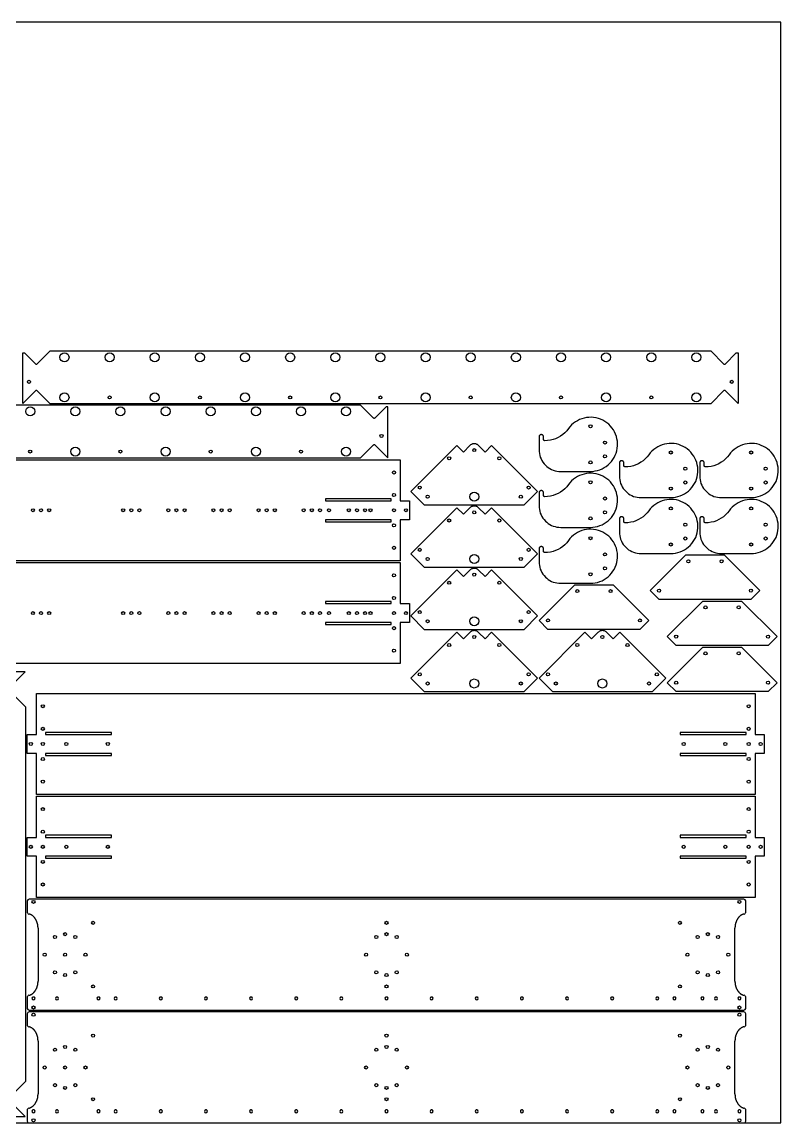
# Model space of a CAD drawing. Header units: metres. Extents: x 0 to 2440, y 0 to 1220.
# Drawn here: x 1599 to 2440, y 0 to 1220 of the extents above; entities that cross this region are included whole.
import ezdxf

# ---------------------------------------------------------------- set-up
doc = ezdxf.new("R2010")
doc.units = ezdxf.units.M
doc.layers.add('INTERIOR_PROFILES', color=7, linetype='Continuous')
doc.layers.add('OUTER_PROFILES', color=7, linetype='Continuous')

msp = doc.modelspace()

# ---------------------------------------------------------------- linework, layer by layer
at = {"layer": 'INTERIOR_PROFILES'}
for points in [[(2008.3, 689.5), (2008.3, 691.8), (1935.3, 691.8), (1935.3, 689.5)], [(1935.3, 666.3), (2008.3, 666.3), (2008.3, 668.5), (1935.3, 668.5)], [(2008.3, 575.5), (2008.3, 577.8), (1935.3, 577.8), (1935.3, 575.5)], [(1935.3, 552.3), (2008.3, 552.3), (2008.3, 554.5), (1935.3, 554.5)], [(1625.3, 432.8), (1625.3, 430.5), (1698.3, 430.5), (1698.3, 432.8)], [(2401.3, 430.5), (2401.3, 432.8), (2328.3, 432.8), (2328.3, 430.5)], [(1698.3, 407.3), (1698.3, 409.5), (1625.3, 409.5), (1625.3, 407.3)], [(2328.3, 407.3), (2401.3, 407.3), (2401.3, 409.5), (2328.3, 409.5)], [(1625.3, 318.8), (1625.3, 316.5), (1698.3, 316.5), (1698.3, 318.8)], [(2401.3, 316.5), (2401.3, 318.8), (2328.3, 318.8), (2328.3, 316.5)], [(1698.3, 293.3), (1698.3, 295.5), (1625.3, 295.5), (1625.3, 293.3)], [(2328.3, 293.3), (2401.3, 293.3), (2401.3, 295.5), (2328.3, 295.5)]]:
    msp.add_lwpolyline(points, close=True, dxfattribs=at)
for points in [[(1613.4, 139), (1613, 139.3), (1612.6, 139.4), (1612.2, 139.5), (1611.7, 139.5), (1611.4, 139.4), (1611.1, 139.3), (1610.8, 139.2), (1610.6, 139)], [(1639.4, 139), (1639, 139.3), (1638.6, 139.4), (1638.2, 139.5), (1637.7, 139.5), (1637.4, 139.4), (1637.1, 139.3), (1636.8, 139.2), (1636.6, 139)], [(1685.4, 139), (1685, 139.3), (1684.6, 139.4), (1684.2, 139.5), (1683.7, 139.5), (1683.4, 139.4), (1683.1, 139.3), (1682.8, 139.2), (1682.6, 139)], [(1704.4, 139), (1704, 139.3), (1703.6, 139.4), (1703.2, 139.5), (1702.7, 139.5), (1702.4, 139.4), (1702.1, 139.3), (1701.8, 139.2), (1701.6, 139)], [(1754.4, 139), (1754, 139.3), (1753.6, 139.4), (1753.2, 139.5), (1752.7, 139.5), (1752.4, 139.4), (1752.1, 139.3), (1751.8, 139.2), (1751.6, 139)], [(1804.4, 139), (1804, 139.3), (1803.6, 139.4), (1803.2, 139.5), (1802.7, 139.5), (1802.4, 139.4), (1802.1, 139.3), (1801.8, 139.2), (1801.6, 139)], [(1854.4, 139), (1854, 139.3), (1853.6, 139.4), (1853.2, 139.5), (1852.7, 139.5), (1852.4, 139.4), (1852.1, 139.3), (1851.8, 139.2), (1851.6, 139)], [(1904.4, 139), (1904, 139.3), (1903.6, 139.4), (1903.2, 139.5), (1902.7, 139.5), (1902.4, 139.4), (1902.1, 139.3), (1901.8, 139.2), (1901.6, 139)], [(1954.4, 139), (1954, 139.3), (1953.6, 139.4), (1953.2, 139.5), (1952.7, 139.5), (1952.4, 139.4), (1952.1, 139.3), (1951.8, 139.2), (1951.6, 139)], [(2004.4, 139), (2004, 139.3), (2003.6, 139.4), (2003.2, 139.5), (2002.7, 139.5), (2002.4, 139.4), (2002.1, 139.3), (2001.8, 139.2), (2001.6, 139)], [(2054.4, 139), (2054, 139.3), (2053.6, 139.4), (2053.2, 139.5), (2052.7, 139.5), (2052.4, 139.4), (2052.1, 139.3), (2051.8, 139.2), (2051.6, 139)], [(2104.4, 139), (2104, 139.3), (2103.6, 139.4), (2103.2, 139.5), (2102.7, 139.5), (2102.4, 139.4), (2102.1, 139.3), (2101.8, 139.2), (2101.6, 139)], [(2154.4, 139), (2154, 139.3), (2153.6, 139.4), (2153.2, 139.5), (2152.7, 139.5), (2152.4, 139.4), (2152.1, 139.3), (2151.8, 139.2), (2151.6, 139)], [(2204.4, 139), (2204, 139.3), (2203.6, 139.4), (2203.2, 139.5), (2202.7, 139.5), (2202.4, 139.4), (2202.1, 139.3), (2201.8, 139.2), (2201.6, 139)], [(2254.4, 139), (2254, 139.3), (2253.6, 139.4), (2253.2, 139.5), (2252.7, 139.5), (2252.4, 139.4), (2252.1, 139.3), (2251.8, 139.2), (2251.6, 139)], [(2304.4, 139), (2304, 139.3), (2303.6, 139.4), (2303.2, 139.5), (2302.7, 139.5), (2302.4, 139.4), (2302.1, 139.3), (2301.8, 139.2), (2301.6, 139)], [(2323.4, 139), (2323, 139.3), (2322.6, 139.4), (2322.2, 139.5), (2321.7, 139.5), (2321.4, 139.4), (2321.1, 139.3), (2320.8, 139.2), (2320.6, 139)], [(2354.4, 139), (2354, 139.3), (2353.6, 139.4), (2353.2, 139.5), (2352.7, 139.5), (2352.4, 139.4), (2352.1, 139.3), (2351.8, 139.2), (2351.6, 139)], [(2369.4, 139), (2369, 139.3), (2368.6, 139.4), (2368.2, 139.5), (2367.7, 139.5), (2367.4, 139.4), (2367.1, 139.3), (2366.8, 139.2), (2366.6, 139)], [(2395.4, 139), (2395, 139.3), (2394.6, 139.4), (2394.2, 139.5), (2393.7, 139.5), (2393.4, 139.4), (2393.1, 139.3), (2392.8, 139.2), (2392.6, 139)], [(1613.4, 14), (1613, 14.3), (1612.6, 14.4), (1612.2, 14.5), (1611.7, 14.5), (1611.4, 14.4), (1611.1, 14.3), (1610.8, 14.2), (1610.6, 14)], [(1639.4, 14), (1639, 14.3), (1638.6, 14.4), (1638.2, 14.5), (1637.7, 14.5), (1637.4, 14.4), (1637.1, 14.3), (1636.8, 14.2), (1636.6, 14)], [(1685.4, 14), (1685, 14.3), (1684.6, 14.4), (1684.2, 14.5), (1683.7, 14.5), (1683.4, 14.4), (1683.1, 14.3), (1682.8, 14.2), (1682.6, 14)], [(1704.4, 14), (1704, 14.3), (1703.6, 14.4), (1703.2, 14.5), (1702.7, 14.5), (1702.4, 14.4), (1702.1, 14.3), (1701.8, 14.2), (1701.6, 14)], [(1754.4, 14), (1754, 14.3), (1753.6, 14.4), (1753.2, 14.5), (1752.7, 14.5), (1752.4, 14.4), (1752.1, 14.3), (1751.8, 14.2), (1751.6, 14)], [(1804.4, 14), (1804, 14.3), (1803.6, 14.4), (1803.2, 14.5), (1802.7, 14.5), (1802.4, 14.4), (1802.1, 14.3), (1801.8, 14.2), (1801.6, 14)], [(1854.4, 14), (1854, 14.3), (1853.6, 14.4), (1853.2, 14.5), (1852.7, 14.5), (1852.4, 14.4), (1852.1, 14.3), (1851.8, 14.2), (1851.6, 14)], [(1904.4, 14), (1904, 14.3), (1903.6, 14.4), (1903.2, 14.5), (1902.7, 14.5), (1902.4, 14.4), (1902.1, 14.3), (1901.8, 14.2), (1901.6, 14)], [(1954.4, 14), (1954, 14.3), (1953.6, 14.4), (1953.2, 14.5), (1952.7, 14.5), (1952.4, 14.4), (1952.1, 14.3), (1951.8, 14.2), (1951.6, 14)], [(2004.4, 14), (2004, 14.3), (2003.6, 14.4), (2003.2, 14.5), (2002.7, 14.5), (2002.4, 14.4), (2002.1, 14.3), (2001.8, 14.2), (2001.6, 14)], [(2054.4, 14), (2054, 14.3), (2053.6, 14.4), (2053.2, 14.5), (2052.7, 14.5), (2052.4, 14.4), (2052.1, 14.3), (2051.8, 14.2), (2051.6, 14)], [(2104.4, 14), (2104, 14.3), (2103.6, 14.4), (2103.2, 14.5), (2102.7, 14.5), (2102.4, 14.4), (2102.1, 14.3), (2101.8, 14.2), (2101.6, 14)], [(2154.4, 14), (2154, 14.3), (2153.6, 14.4), (2153.2, 14.5), (2152.7, 14.5), (2152.4, 14.4), (2152.1, 14.3), (2151.8, 14.2), (2151.6, 14)], [(2204.4, 14), (2204, 14.3), (2203.6, 14.4), (2203.2, 14.5), (2202.7, 14.5), (2202.4, 14.4), (2202.1, 14.3), (2201.8, 14.2), (2201.6, 14)], [(2254.4, 14), (2254, 14.3), (2253.6, 14.4), (2253.2, 14.5), (2252.7, 14.5), (2252.4, 14.4), (2252.1, 14.3), (2251.8, 14.2), (2251.6, 14)], [(2304.4, 14), (2304, 14.3), (2303.6, 14.4), (2303.2, 14.5), (2302.7, 14.5), (2302.4, 14.4), (2302.1, 14.3), (2301.8, 14.2), (2301.6, 14)], [(2323.4, 14), (2323, 14.3), (2322.6, 14.4), (2322.2, 14.5), (2321.7, 14.5), (2321.4, 14.4), (2321.1, 14.3), (2320.8, 14.2), (2320.6, 14)], [(2354.4, 14), (2354, 14.3), (2353.6, 14.4), (2353.2, 14.5), (2352.7, 14.5), (2352.4, 14.4), (2352.1, 14.3), (2351.8, 14.2), (2351.6, 14)], [(2369.4, 14), (2369, 14.3), (2368.6, 14.4), (2368.2, 14.5), (2367.7, 14.5), (2367.4, 14.4), (2367.1, 14.3), (2366.8, 14.2), (2366.6, 14)], [(2395.4, 14), (2395, 14.3), (2394.6, 14.4), (2394.2, 14.5), (2393.7, 14.5), (2393.4, 14.4), (2393.1, 14.3), (2392.8, 14.2), (2392.6, 14)]]:
    msp.add_lwpolyline(points, dxfattribs=at)
for centre, radius in [((1646.3, 848.5), 5), ((1696.3, 848.5), 5), ((1746.3, 848.5), 5), ((1796.3, 848.5), 5), ((1846.3, 848.5), 5), ((1896.3, 848.5), 5), ((1946.3, 848.5), 5), ((1996.3, 848.5), 5), ((2046.3, 848.5), 5), ((2096.3, 848.5), 5), ((2146.3, 848.5), 5), ((2196.3, 848.5), 5), ((2246.3, 848.5), 5), ((2296.3, 848.5), 5), ((2346.3, 848.5), 5), ((1607, 821.3), 1.7), ((2385.5, 821.3), 1.7), ((1646.3, 804), 5), ((1696.3, 804), 1.7), ((1746.3, 804), 5), ((1796.3, 804), 1.7), ((1846.3, 804), 5), ((1896.3, 804), 1.7), ((1946.3, 804), 5), ((1996.3, 804), 1.7), ((2046.3, 804), 5), ((2096.3, 804), 1.7), ((2146.3, 804), 5), ((2196.3, 804), 1.7), ((2246.3, 804), 5), ((2296.3, 804), 1.7), ((2346.3, 804), 5), ((1608.3, 788.5), 5), ((1658.3, 788.5), 5), ((1708.3, 788.5), 5), ((1758.3, 788.5), 5), ((1808.3, 788.5), 5), ((1858.3, 788.5), 5), ((1908.3, 788.5), 5), ((1958.3, 788.5), 5), ((2229, 772), 1.7), ((1997.5, 761.3), 1.7), ((1608.3, 744), 1.7), ((1658.3, 744), 5), ((1708.3, 744), 1.7), ((1758.3, 744), 5), ((1808.3, 744), 1.7), ((1858.3, 744), 5), ((1908.3, 744), 1.7), ((1958.3, 744), 5), ((2100.2, 745.6), 1.7), ((2245, 754), 1.7), ((2318, 743), 1.7), ((2407, 743), 1.7), ((2072.4, 736.6), 1.7), ((2128, 736.6), 1.7), ((2229, 732), 1.7), ((2245, 738.7), 1.7), ((2011.3, 720.8), 1.7), ((2334, 725), 1.7), ((2423, 725), 1.7), ((2229, 710), 1.7), ((2334, 709.7), 1.7), ((2423, 709.7), 1.7), ((2011.3, 695.8), 1.7), ((2039.9, 704.1), 1.7), ((2048.6, 694), 1.7), ((2100.2, 694), 5), ((2151.8, 694), 1.7), ((2160.5, 704.1), 1.7), ((2318, 703), 1.7), ((2407, 703), 1.7), ((2245, 692), 1.7), ((1611.3, 679), 1.7), ((1620.3, 679), 1.7), ((1629.3, 679), 1.7), ((1711.3, 679), 1.7), ((1720.3, 679), 1.7), ((1729.3, 679), 1.7), ((1761.3, 679), 1.7), ((1770.3, 679), 1.7), ((1779.3, 679), 1.7), ((1811.3, 679), 1.7), ((1820.3, 679), 1.7), ((1829.3, 679), 1.7), ((1861.3, 679), 1.7), ((1870.3, 679), 1.7), ((1879.3, 679), 1.7), ((1911.3, 679), 1.7), ((1920.3, 679), 1.7), ((1929.3, 679), 1.7), ((1939.3, 679), 1.7), ((1961.3, 679), 1.7), ((1970.3, 679), 1.7), ((1979.3, 679), 1.7), ((1985.3, 679), 1.7), ((2011.3, 679), 1.7), ((2024.5, 679), 1.7), ((2100.2, 676.6), 1.7), ((2229, 670), 1.7), ((2245, 676.7), 1.7), ((2318, 681), 1.7), ((2407, 681), 1.7), ((2011.3, 662.3), 1.7), ((2072.4, 667.6), 1.7), ((2128, 667.6), 1.7), ((2334, 663), 1.7), ((2423, 663), 1.7), ((2229, 648), 1.7), ((2334, 647.7), 1.7), ((2423, 647.7), 1.7), ((2011.3, 637.3), 1.7), ((2039.9, 635.1), 1.7), ((2160.5, 635.1), 1.7), ((2318, 641), 1.7), ((2407, 641), 1.7), ((2048.6, 625), 1.7), ((2100.2, 625), 5), ((2151.8, 625), 1.7), ((2245, 630), 1.7), ((2337.4, 622.4), 1.7), ((2374.2, 622.4), 1.7), ((2245, 614.7), 1.7), ((2011.3, 606.8), 1.7), ((2072.4, 598.6), 1.7), ((2100.2, 607.6), 1.7), ((2128, 598.6), 1.7), ((2229, 608), 1.7), ((2214.4, 589.4), 1.7), ((2251.2, 589.4), 1.7), ((2304.9, 589.9), 1.7), ((2406.7, 589.9), 1.7), ((2011.3, 581.8), 1.7), ((1611.3, 565), 1.7), ((1620.3, 565), 1.7), ((1629.3, 565), 1.7), ((1711.3, 565), 1.7), ((1720.3, 565), 1.7), ((1729.3, 565), 1.7), ((1761.3, 565), 1.7), ((1770.3, 565), 1.7), ((1779.3, 565), 1.7), ((1811.3, 565), 1.7), ((1820.3, 565), 1.7), ((1829.3, 565), 1.7), ((1861.3, 565), 1.7), ((1870.3, 565), 1.7), ((1879.3, 565), 1.7), ((1911.3, 565), 1.7), ((1920.3, 565), 1.7), ((1929.3, 565), 1.7), ((1939.3, 565), 1.7), ((1961.3, 565), 1.7), ((1970.3, 565), 1.7), ((1979.3, 565), 1.7), ((1985.3, 565), 1.7), ((2011.3, 565), 1.7), ((2024.5, 565), 1.7), ((2039.9, 566.1), 1.7), ((2160.5, 566.1), 1.7), ((2356.4, 571.4), 1.7), ((2393.2, 571.4), 1.7), ((2011.3, 548.3), 1.7), ((2048.6, 556), 1.7), ((2100.2, 556), 5), ((2151.8, 556), 1.7), ((2181.9, 556.9), 1.7), ((2283.7, 556.9), 1.7), ((2100.2, 538.6), 1.7), ((2242.2, 538.6), 1.7), ((2323.9, 538.9), 1.7), ((2425.7, 538.9), 1.7), ((2011.3, 523.3), 1.7), ((2072.4, 529.6), 1.7), ((2128, 529.6), 1.7), ((2214.4, 529.6), 1.7), ((2270, 529.6), 1.7), ((2356.4, 520.4), 1.7), ((2393.2, 520.4), 1.7), ((2039.9, 497.1), 1.7), ((2048.6, 487), 1.7), ((2100.2, 487), 5), ((2151.8, 487), 1.7), ((2160.5, 497.1), 1.7), ((2181.9, 497.1), 1.7), ((2190.6, 487), 1.7), ((2242.2, 487), 5), ((2293.8, 487), 1.7), ((2302.5, 497.1), 1.7), ((2323.9, 487.9), 1.7), ((2425.7, 487.9), 1.7), ((1622.3, 461.8), 1.7), ((2404.3, 461.8), 1.7), ((1622.3, 436.8), 1.7), ((2404.3, 436.8), 1.7), ((1609, 420), 1.7), ((1622.3, 420), 1.7), ((1648.3, 420), 1.7), ((1694.3, 420), 1.7), ((2332.3, 420), 1.7), ((2378.3, 420), 1.7), ((2404.3, 420), 1.7), ((2417.5, 420), 1.7), ((1622.3, 403.3), 1.7), ((2404.3, 403.3), 1.7), ((1622.3, 378.3), 1.7), ((2404.3, 378.3), 1.7), ((1622.3, 347.8), 1.7), ((2404.3, 347.8), 1.7), ((1622.3, 322.8), 1.7), ((2404.3, 322.8), 1.7), ((1609, 306), 1.7), ((1622.3, 306), 1.7), ((1648.3, 306), 1.7), ((1694.3, 306), 1.7), ((2332.3, 306), 1.7), ((2378.3, 306), 1.7), ((2404.3, 306), 1.7), ((2417.5, 306), 1.7), ((1622.3, 289.3), 1.7), ((2404.3, 289.3), 1.7), ((1622.3, 264.3), 1.7), ((2404.3, 264.3), 1.7), ((1612, 245), 1.7), ((2394, 245), 1.7), ((1678, 221.8), 1.7), ((2003, 221.8), 1.7), ((2328, 221.8), 1.7), ((1635.7, 206.1), 1.7), ((1647, 209.2), 1.7), ((1658.3, 206.1), 1.7), ((1991.7, 206.1), 1.7), ((2003, 209.2), 1.7), ((2014.3, 206.1), 1.7), ((2347.7, 206.1), 1.7), ((2359, 209.2), 1.7), ((2370.3, 206.1), 1.7), ((1624.4, 186.5), 1.7), ((1647, 186.5), 1.7), ((1669.6, 186.5), 1.7), ((1980.4, 186.5), 1.7), ((2025.6, 186.5), 1.7), ((2336.4, 186.5), 1.7), ((2381.6, 186.5), 1.7), ((1635.7, 166.9), 1.7), ((1647, 163.9), 1.7), ((1658.3, 166.9), 1.7), ((1991.7, 166.9), 1.7), ((2003, 163.9), 1.7), ((2014.3, 166.9), 1.7), ((2347.7, 166.9), 1.7), ((2359, 163.9), 1.7), ((2370.3, 166.9), 1.7), ((1678, 151.3), 1.7), ((2003, 151.3), 1.7), ((2328, 151.3), 1.7), ((1612, 128), 1.7), ((2394, 128), 1.7), ((1612, 120), 1.7), ((2394, 120), 1.7), ((1678, 96.8), 1.7), ((2003, 96.8), 1.7), ((2328, 96.8), 1.7), ((1647, 84.2), 1.7), ((2003, 84.2), 1.7), ((2359, 84.2), 1.7), ((1635.7, 81.1), 1.7), ((1658.3, 81.1), 1.7), ((1991.7, 81.1), 1.7), ((2014.3, 81.1), 1.7), ((2347.7, 81.1), 1.7), ((2370.3, 81.1), 1.7), ((1624.4, 61.5), 1.7), ((1647, 61.5), 1.7), ((1669.6, 61.5), 1.7), ((1980.4, 61.5), 1.7), ((2025.6, 61.5), 1.7), ((2336.4, 61.5), 1.7), ((2381.6, 61.5), 1.7), ((1635.7, 41.9), 1.7), ((1647, 38.9), 1.7), ((1658.3, 41.9), 1.7), ((1991.7, 41.9), 1.7), ((2003, 38.9), 1.7), ((2014.3, 41.9), 1.7), ((2347.7, 41.9), 1.7), ((2359, 38.9), 1.7), ((2370.3, 41.9), 1.7), ((1678, 26.3), 1.7), ((2003, 26.3), 1.7), ((2328, 26.3), 1.7), ((1612, 3), 1.7), ((2394, 3), 1.7)]:
    msp.add_circle(centre, radius, dxfattribs=at)
for centre in [(1612, 138), (1638, 138), (1684, 138), (1703, 138), (1753, 138), (1803, 138), (1853, 138), (1903, 138), (1953, 138), (2003, 138), (2053, 138), (2103, 138), (2153, 138), (2203, 138), (2253, 138), (2303, 138), (2322, 138), (2353, 138), (2368, 138), (2394, 138), (1612, 13), (1638, 13), (1684, 13), (1703, 13), (1753, 13), (1803, 13), (1853, 13), (1903, 13), (1953, 13), (2003, 13), (2053, 13), (2103, 13), (2153, 13), (2203, 13), (2253, 13), (2303, 13), (2322, 13), (2353, 13), (2368, 13), (2394, 13)]:
    msp.add_arc(centre, 1.7, 143.9681, 396.0319, dxfattribs=at)
at = {"layer": 'OUTER_PROFILES'}
for p, q in [((1605, 246), (1605, 234)), ((2399, 248), (1607, 248)), ((2401, 234), (2401, 246)), ((1617, 215.8), (1617, 157.3)), ((2389, 157.3), (2389, 215.8)), ((1605, 139), (1605, 127)), ((2401, 127), (2401, 139)), ((1607, 125), (2399, 125)), ((2399, 123), (1607, 123)), ((1605, 121), (1605, 109)), ((2401, 109), (2401, 121)), ((1617, 90.8), (1617, 32.3)), ((2389, 32.3), (2389, 90.8)), ((1605, 14), (1605, 2)), ((2401, 2), (2401, 14)), ((1607, 0), (2399, 0))]:
    msp.add_line(p, q, dxfattribs=at)
for points in [[(1614.4, 841), (1614.5, 841), (1614.6, 840.9), (1614.6, 840.9), (1614.7, 840.8), (1614.8, 840.8), (1614.9, 840.8), (1615, 840.7), (1615.1, 840.7), (1615.2, 840.7), (1615.3, 840.7), (1615.4, 840.8), (1615.4, 840.8), (1615.5, 840.8), (1615.6, 840.9), (1615.7, 840.9), (1615.8, 841), (1615.8, 841), (1630.3, 855.5), (2362.2, 855.5), (2376.7, 841), (2376.8, 841), (2376.8, 840.9), (2376.9, 840.9), (2377, 840.8), (2377.1, 840.8), (2377.1, 840.8), (2377.2, 840.8), (2377.3, 840.7), (2377.4, 840.7), (2377.5, 840.7), (2377.6, 840.8), (2377.7, 840.8), (2377.7, 840.8), (2377.8, 840.8), (2377.9, 840.9), (2378, 840.9), (2378, 841), (2378.1, 841), (2390.5, 853.5), (2392.5, 853.5), (2392.5, 797.1), (2378.1, 811.5), (2378, 811.6), (2378, 811.6), (2377.9, 811.7), (2377.8, 811.7), (2377.7, 811.7), (2377.6, 811.8), (2377.5, 811.8), (2377.4, 811.8), (2377.3, 811.8), (2377.3, 811.8), (2377.2, 811.8), (2377.1, 811.7), (2377, 811.7), (2376.9, 811.7), (2376.8, 811.6), (2376.8, 811.6), (2376.7, 811.5), (2362.2, 797), (1630.3, 797), (1615.8, 811.5), (1615.8, 811.6), (1615.7, 811.6), (1615.6, 811.7), (1615.6, 811.7), (1615.5, 811.7), (1615.4, 811.8), (1615.3, 811.8), (1615.2, 811.8), (1615.1, 811.8), (1615, 811.8), (1615, 811.8), (1614.9, 811.8), (1614.8, 811.7), (1614.7, 811.7), (1614.6, 811.7), (1614.6, 811.6), (1614.5, 811.6), (1614.4, 811.5), (1600, 797.1), (1600, 853.5), (1602, 853.5)], [(2177, 757.5), (2177, 760.3), (2177, 760.5), (2177, 760.7), (2176.9, 760.9), (2176.8, 761.2), (2176.8, 761.4), (2176.7, 761.5), (2176.5, 761.7), (2176.4, 761.9), (2176.3, 762.1), (2176.1, 762.2), (2175.9, 762.3), (2175.8, 762.5), (2175.6, 762.6), (2175.4, 762.6), (2175.1, 762.7), (2174.9, 762.8), (2174.7, 762.8), (2174.5, 762.8), (2174.3, 762.8), (2174.1, 762.8), (2173.9, 762.7), (2173.6, 762.6), (2173.4, 762.6), (2173.2, 762.5), (2173.1, 762.3), (2172.9, 762.2), (2172.7, 762.1), (2172.6, 761.9), (2172.5, 761.7), (2172.3, 761.5), (2172.2, 761.4), (2172.2, 761.2), (2172.1, 760.9), (2172, 760.7), (2172, 760.5), (2172, 760.3), (2172, 746), (2172.1, 743.9), (2172.4, 741.8), (2172.8, 739.8), (2173.4, 737.8), (2174.2, 735.9), (2175.2, 734), (2176.3, 732.2), (2177.6, 730.6), (2179, 729), (2180.6, 727.6), (2182.2, 726.3), (2184, 725.2), (2185.9, 724.2), (2187.8, 723.4), (2189.8, 722.8), (2191.8, 722.4), (2193.9, 722.1), (2196, 722), (2229, 722), (2231.7, 722.1), (2234.3, 722.5), (2236.9, 723.1), (2239.5, 723.9), (2241.9, 724.9), (2244.3, 726.2), (2246.5, 727.6), (2248.6, 729.3), (2250.5, 731.1), (2252.3, 733.1), (2253.9, 735.3), (2255.3, 737.5), (2256.5, 739.9), (2257.4, 742.4), (2258.2, 745), (2258.7, 747.6), (2258.9, 750.3), (2259, 752.9), (2258.8, 755.6), (2258.3, 758.2), (2257.7, 760.8), (2256.8, 763.3), (2255.7, 765.7), (2254.3, 768), (2252.8, 770.2), (2251.1, 772.3), (2249.2, 774.2), (2247.2, 775.9), (2245, 777.4), (2242.7, 778.7), (2240.2, 779.8), (2237.7, 780.7), (2235.1, 781.4), (2232.5, 781.8), (2229.8, 782), (2227.2, 781.9), (2224.5, 781.7), (2221.9, 781.1), (2219.3, 780.4), (2216.8, 779.4), (2214.5, 778.2), (2212.2, 776.8), (2210, 775.3), (2208.1, 773.5), (2206.2, 771.5), (2204.6, 769.4), (2202.7, 767), (2200.6, 764.8), (2198.3, 762.8), (2195.8, 761.1), (2193.2, 759.6), (2190.4, 758.3), (2187.5, 757.3), (2184.6, 756.6), (2181.5, 756.1), (2178.5, 756), (2178.4, 756), (2178.2, 756), (2178.1, 756.1), (2178, 756.1), (2177.9, 756.1), (2177.8, 756.2), (2177.6, 756.3), (2177.5, 756.4), (2177.4, 756.4), (2177.4, 756.5), (2177.3, 756.6), (2177.2, 756.7), (2177.1, 756.9), (2177.1, 757), (2177.1, 757.1), (2177, 757.2), (2177, 757.4)], [(2105.1, 750.6), (2104.7, 751), (2104.2, 751.4), (2103.7, 751.7), (2103.1, 752), (2102.6, 752.2), (2102, 752.4), (2101.4, 752.5), (2100.8, 752.6), (2100.2, 752.6), (2099.6, 752.6), (2099, 752.5), (2098.4, 752.4), (2097.8, 752.2), (2097.2, 752), (2096.7, 751.7), (2096.2, 751.4), (2095.7, 751), (2095.2, 750.6), (2088.2, 743.5), (2080.9, 750.8), (2030, 699.8), (2044.8, 685), (2155.5, 685), (2170.4, 699.8), (2119.5, 750.8), (2112.2, 743.5)], [(2266, 728.5), (2266, 731.3), (2266, 731.5), (2266, 731.7), (2265.9, 731.9), (2265.8, 732.2), (2265.8, 732.4), (2265.7, 732.5), (2265.5, 732.7), (2265.4, 732.9), (2265.3, 733.1), (2265.1, 733.2), (2264.9, 733.3), (2264.8, 733.5), (2264.6, 733.6), (2264.4, 733.6), (2264.1, 733.7), (2263.9, 733.8), (2263.7, 733.8), (2263.5, 733.8), (2263.3, 733.8), (2263.1, 733.8), (2262.9, 733.7), (2262.6, 733.6), (2262.4, 733.6), (2262.2, 733.5), (2262.1, 733.3), (2261.9, 733.2), (2261.7, 733.1), (2261.6, 732.9), (2261.5, 732.7), (2261.3, 732.5), (2261.2, 732.4), (2261.2, 732.2), (2261.1, 731.9), (2261, 731.7), (2261, 731.5), (2261, 731.3), (2261, 717), (2261.1, 714.9), (2261.4, 712.8), (2261.8, 710.8), (2262.4, 708.8), (2263.2, 706.9), (2264.2, 705), (2265.3, 703.2), (2266.6, 701.6), (2268, 700), (2269.6, 698.6), (2271.2, 697.3), (2273, 696.2), (2274.9, 695.2), (2276.8, 694.4), (2278.8, 693.8), (2280.8, 693.4), (2282.9, 693.1), (2285, 693), (2318, 693), (2320.7, 693.1), (2323.3, 693.5), (2325.9, 694.1), (2328.5, 694.9), (2330.9, 695.9), (2333.3, 697.2), (2335.5, 698.6), (2337.6, 700.3), (2339.5, 702.1), (2341.3, 704.1), (2342.9, 706.3), (2344.3, 708.5), (2345.5, 710.9), (2346.4, 713.4), (2347.2, 716), (2347.7, 718.6), (2347.9, 721.3), (2348, 723.9), (2347.8, 726.6), (2347.3, 729.2), (2346.7, 731.8), (2345.8, 734.3), (2344.7, 736.7), (2343.3, 739), (2341.8, 741.2), (2340.1, 743.3), (2338.2, 745.2), (2336.2, 746.9), (2334, 748.4), (2331.7, 749.7), (2329.2, 750.8), (2326.7, 751.7), (2324.1, 752.4), (2321.5, 752.8), (2318.8, 753), (2316.2, 752.9), (2313.5, 752.7), (2310.9, 752.1), (2308.3, 751.4), (2305.8, 750.4), (2303.5, 749.2), (2301.2, 747.8), (2299, 746.3), (2297.1, 744.5), (2295.2, 742.5), (2293.6, 740.4), (2291.7, 738), (2289.6, 735.8), (2287.3, 733.8), (2284.8, 732.1), (2282.2, 730.6), (2279.4, 729.3), (2276.5, 728.3), (2273.6, 727.6), (2270.5, 727.1), (2267.5, 727), (2267.4, 727), (2267.2, 727), (2267.1, 727.1), (2267, 727.1), (2266.9, 727.1), (2266.8, 727.2), (2266.6, 727.3), (2266.5, 727.4), (2266.4, 727.4), (2266.4, 727.5), (2266.3, 727.6), (2266.2, 727.7), (2266.1, 727.9), (2266.1, 728), (2266.1, 728.1), (2266, 728.2), (2266, 728.4)], [(2355, 728.5), (2355, 731.3), (2355, 731.5), (2355, 731.7), (2354.9, 731.9), (2354.8, 732.2), (2354.8, 732.4), (2354.7, 732.5), (2354.5, 732.7), (2354.4, 732.9), (2354.3, 733.1), (2354.1, 733.2), (2353.9, 733.3), (2353.8, 733.5), (2353.6, 733.6), (2353.4, 733.6), (2353.1, 733.7), (2352.9, 733.8), (2352.7, 733.8), (2352.5, 733.8), (2352.3, 733.8), (2352.1, 733.8), (2351.9, 733.7), (2351.6, 733.6), (2351.4, 733.6), (2351.2, 733.5), (2351.1, 733.3), (2350.9, 733.2), (2350.7, 733.1), (2350.6, 732.9), (2350.5, 732.7), (2350.3, 732.5), (2350.2, 732.4), (2350.2, 732.2), (2350.1, 731.9), (2350, 731.7), (2350, 731.5), (2350, 731.3), (2350, 717), (2350.1, 714.9), (2350.4, 712.8), (2350.8, 710.8), (2351.4, 708.8), (2352.2, 706.9), (2353.2, 705), (2354.3, 703.2), (2355.6, 701.6), (2357, 700), (2358.6, 698.6), (2360.2, 697.3), (2362, 696.2), (2363.9, 695.2), (2365.8, 694.4), (2367.8, 693.8), (2369.8, 693.4), (2371.9, 693.1), (2374, 693), (2407, 693), (2409.7, 693.1), (2412.3, 693.5), (2414.9, 694.1), (2417.5, 694.9), (2419.9, 695.9), (2422.3, 697.2), (2424.5, 698.6), (2426.6, 700.3), (2428.5, 702.1), (2430.3, 704.1), (2431.9, 706.3), (2433.3, 708.5), (2434.5, 710.9), (2435.4, 713.4), (2436.2, 716), (2436.7, 718.6), (2436.9, 721.3), (2437, 723.9), (2436.8, 726.6), (2436.3, 729.2), (2435.7, 731.8), (2434.8, 734.3), (2433.7, 736.7), (2432.3, 739), (2430.8, 741.2), (2429.1, 743.3), (2427.2, 745.2), (2425.2, 746.9), (2423, 748.4), (2420.7, 749.7), (2418.2, 750.8), (2415.7, 751.7), (2413.1, 752.4), (2410.5, 752.8), (2407.8, 753), (2405.2, 752.9), (2402.5, 752.7), (2399.9, 752.1), (2397.3, 751.4), (2394.8, 750.4), (2392.5, 749.2), (2390.2, 747.8), (2388, 746.3), (2386.1, 744.5), (2384.2, 742.5), (2382.6, 740.4), (2380.7, 738), (2378.6, 735.8), (2376.3, 733.8), (2373.8, 732.1), (2371.2, 730.6), (2368.4, 729.3), (2365.5, 728.3), (2362.6, 727.6), (2359.5, 727.1), (2356.5, 727), (2356.4, 727), (2356.2, 727), (2356.1, 727.1), (2356, 727.1), (2355.9, 727.1), (2355.8, 727.2), (2355.6, 727.3), (2355.5, 727.4), (2355.4, 727.4), (2355.4, 727.5), (2355.3, 727.6), (2355.2, 727.7), (2355.1, 727.9), (2355.1, 728), (2355.1, 728.1), (2355, 728.2), (2355, 728.4)], [(822.3, 728), (822.3, 735), (2018.3, 735), (2018.3, 728), (2018.3, 725.8), (2018.3, 691.8), (2018.3, 689.5), (2028.5, 689.5), (2028.5, 668.5), (2018.3, 668.5), (2018.3, 666.3), (2018.3, 632.3), (2018.3, 630), (2018.3, 623), (822.3, 623), (822.3, 630), (822.3, 632.3), (822.3, 666.3), (822.3, 668.5), (812, 668.5), (812, 689.5), (822.3, 689.5), (822.3, 691.8)], [(2177, 695.5), (2177, 698.3), (2177, 698.5), (2177, 698.7), (2176.9, 698.9), (2176.8, 699.2), (2176.8, 699.4), (2176.7, 699.5), (2176.5, 699.7), (2176.4, 699.9), (2176.3, 700.1), (2176.1, 700.2), (2175.9, 700.3), (2175.8, 700.5), (2175.6, 700.6), (2175.4, 700.6), (2175.1, 700.7), (2174.9, 700.8), (2174.7, 700.8), (2174.5, 700.8), (2174.3, 700.8), (2174.1, 700.8), (2173.9, 700.7), (2173.6, 700.6), (2173.4, 700.6), (2173.2, 700.5), (2173.1, 700.3), (2172.9, 700.2), (2172.7, 700.1), (2172.6, 699.9), (2172.5, 699.7), (2172.3, 699.5), (2172.2, 699.4), (2172.2, 699.2), (2172.1, 698.9), (2172, 698.7), (2172, 698.5), (2172, 698.3), (2172, 684), (2172.1, 681.9), (2172.4, 679.8), (2172.8, 677.8), (2173.4, 675.8), (2174.2, 673.9), (2175.2, 672), (2176.3, 670.2), (2177.6, 668.6), (2179, 667), (2180.6, 665.6), (2182.2, 664.3), (2184, 663.2), (2185.9, 662.2), (2187.8, 661.4), (2189.8, 660.8), (2191.8, 660.4), (2193.9, 660.1), (2196, 660), (2229, 660), (2231.7, 660.1), (2234.3, 660.5), (2236.9, 661.1), (2239.5, 661.9), (2241.9, 662.9), (2244.3, 664.2), (2246.5, 665.6), (2248.6, 667.3), (2250.5, 669.1), (2252.3, 671.1), (2253.9, 673.3), (2255.3, 675.5), (2256.5, 677.9), (2257.4, 680.4), (2258.2, 683), (2258.7, 685.6), (2258.9, 688.3), (2259, 690.9), (2258.8, 693.6), (2258.3, 696.2), (2257.7, 698.8), (2256.8, 701.3), (2255.7, 703.7), (2254.3, 706), (2252.8, 708.2), (2251.1, 710.3), (2249.2, 712.2), (2247.2, 713.9), (2245, 715.4), (2242.7, 716.7), (2240.2, 717.8), (2237.7, 718.7), (2235.1, 719.4), (2232.5, 719.8), (2229.8, 720), (2227.2, 719.9), (2224.5, 719.7), (2221.9, 719.1), (2219.3, 718.4), (2216.8, 717.4), (2214.5, 716.2), (2212.2, 714.8), (2210, 713.3), (2208.1, 711.5), (2206.2, 709.5), (2204.6, 707.4), (2202.7, 705), (2200.6, 702.8), (2198.3, 700.8), (2195.8, 699.1), (2193.2, 697.6), (2190.4, 696.3), (2187.5, 695.3), (2184.6, 694.6), (2181.5, 694.1), (2178.5, 694), (2178.4, 694), (2178.2, 694), (2178.1, 694.1), (2178, 694.1), (2177.9, 694.1), (2177.8, 694.2), (2177.6, 694.3), (2177.5, 694.4), (2177.4, 694.4), (2177.4, 694.5), (2177.3, 694.6), (2177.2, 694.7), (2177.1, 694.9), (2177.1, 695), (2177.1, 695.1), (2177, 695.2), (2177, 695.4)], [(2105.1, 681.6), (2104.7, 682), (2104.2, 682.4), (2103.7, 682.7), (2103.1, 683), (2102.6, 683.2), (2102, 683.4), (2101.4, 683.5), (2100.8, 683.6), (2100.2, 683.6), (2099.6, 683.6), (2099, 683.5), (2098.4, 683.4), (2097.8, 683.2), (2097.2, 683), (2096.7, 682.7), (2096.2, 682.4), (2095.7, 682), (2095.2, 681.6), (2088.2, 674.5), (2080.9, 681.8), (2030, 630.8), (2044.8, 616), (2155.5, 616), (2170.4, 630.8), (2119.5, 681.8), (2112.2, 674.5)], [(2266, 666.5), (2266, 669.3), (2266, 669.5), (2266, 669.7), (2265.9, 669.9), (2265.8, 670.2), (2265.8, 670.4), (2265.7, 670.5), (2265.5, 670.7), (2265.4, 670.9), (2265.3, 671.1), (2265.1, 671.2), (2264.9, 671.3), (2264.8, 671.5), (2264.6, 671.6), (2264.4, 671.6), (2264.1, 671.7), (2263.9, 671.8), (2263.7, 671.8), (2263.5, 671.8), (2263.3, 671.8), (2263.1, 671.8), (2262.9, 671.7), (2262.6, 671.6), (2262.4, 671.6), (2262.2, 671.5), (2262.1, 671.3), (2261.9, 671.2), (2261.7, 671.1), (2261.6, 670.9), (2261.5, 670.7), (2261.3, 670.5), (2261.2, 670.4), (2261.2, 670.2), (2261.1, 669.9), (2261, 669.7), (2261, 669.5), (2261, 669.3), (2261, 655), (2261.1, 652.9), (2261.4, 650.8), (2261.8, 648.8), (2262.4, 646.8), (2263.2, 644.9), (2264.2, 643), (2265.3, 641.2), (2266.6, 639.6), (2268, 638), (2269.6, 636.6), (2271.2, 635.3), (2273, 634.2), (2274.9, 633.2), (2276.8, 632.4), (2278.8, 631.8), (2280.8, 631.4), (2282.9, 631.1), (2285, 631), (2318, 631), (2320.7, 631.1), (2323.3, 631.5), (2325.9, 632.1), (2328.5, 632.9), (2330.9, 633.9), (2333.3, 635.2), (2335.5, 636.6), (2337.6, 638.3), (2339.5, 640.1), (2341.3, 642.1), (2342.9, 644.3), (2344.3, 646.5), (2345.5, 648.9), (2346.4, 651.4), (2347.2, 654), (2347.7, 656.6), (2347.9, 659.3), (2348, 661.9), (2347.8, 664.6), (2347.3, 667.2), (2346.7, 669.8), (2345.8, 672.3), (2344.7, 674.7), (2343.3, 677), (2341.8, 679.2), (2340.1, 681.3), (2338.2, 683.2), (2336.2, 684.9), (2334, 686.4), (2331.7, 687.7), (2329.2, 688.8), (2326.7, 689.7), (2324.1, 690.4), (2321.5, 690.8), (2318.8, 691), (2316.2, 690.9), (2313.5, 690.7), (2310.9, 690.1), (2308.3, 689.4), (2305.8, 688.4), (2303.5, 687.2), (2301.2, 685.8), (2299, 684.3), (2297.1, 682.5), (2295.2, 680.5), (2293.6, 678.4), (2291.7, 676), (2289.6, 673.8), (2287.3, 671.8), (2284.8, 670.1), (2282.2, 668.6), (2279.4, 667.3), (2276.5, 666.3), (2273.6, 665.6), (2270.5, 665.1), (2267.5, 665), (2267.4, 665), (2267.2, 665), (2267.1, 665.1), (2267, 665.1), (2266.9, 665.1), (2266.8, 665.2), (2266.6, 665.3), (2266.5, 665.4), (2266.4, 665.4), (2266.4, 665.5), (2266.3, 665.6), (2266.2, 665.7), (2266.1, 665.9), (2266.1, 666), (2266.1, 666.1), (2266, 666.2), (2266, 666.4)], [(2355, 666.5), (2355, 669.3), (2355, 669.5), (2355, 669.7), (2354.9, 669.9), (2354.8, 670.2), (2354.8, 670.4), (2354.7, 670.5), (2354.5, 670.7), (2354.4, 670.9), (2354.3, 671.1), (2354.1, 671.2), (2353.9, 671.3), (2353.8, 671.5), (2353.6, 671.6), (2353.4, 671.6), (2353.1, 671.7), (2352.9, 671.8), (2352.7, 671.8), (2352.5, 671.8), (2352.3, 671.8), (2352.1, 671.8), (2351.9, 671.7), (2351.6, 671.6), (2351.4, 671.6), (2351.2, 671.5), (2351.1, 671.3), (2350.9, 671.2), (2350.7, 671.1), (2350.6, 670.9), (2350.5, 670.7), (2350.3, 670.5), (2350.2, 670.4), (2350.2, 670.2), (2350.1, 669.9), (2350, 669.7), (2350, 669.5), (2350, 669.3), (2350, 655), (2350.1, 652.9), (2350.4, 650.8), (2350.8, 648.8), (2351.4, 646.8), (2352.2, 644.9), (2353.2, 643), (2354.3, 641.2), (2355.6, 639.6), (2357, 638), (2358.6, 636.6), (2360.2, 635.3), (2362, 634.2), (2363.9, 633.2), (2365.8, 632.4), (2367.8, 631.8), (2369.8, 631.4), (2371.9, 631.1), (2374, 631), (2407, 631), (2409.7, 631.1), (2412.3, 631.5), (2414.9, 632.1), (2417.5, 632.9), (2419.9, 633.9), (2422.3, 635.2), (2424.5, 636.6), (2426.6, 638.3), (2428.5, 640.1), (2430.3, 642.1), (2431.9, 644.3), (2433.3, 646.5), (2434.5, 648.9), (2435.4, 651.4), (2436.2, 654), (2436.7, 656.6), (2436.9, 659.3), (2437, 661.9), (2436.8, 664.6), (2436.3, 667.2), (2435.7, 669.8), (2434.8, 672.3), (2433.7, 674.7), (2432.3, 677), (2430.8, 679.2), (2429.1, 681.3), (2427.2, 683.2), (2425.2, 684.9), (2423, 686.4), (2420.7, 687.7), (2418.2, 688.8), (2415.7, 689.7), (2413.1, 690.4), (2410.5, 690.8), (2407.8, 691), (2405.2, 690.9), (2402.5, 690.7), (2399.9, 690.1), (2397.3, 689.4), (2394.8, 688.4), (2392.5, 687.2), (2390.2, 685.8), (2388, 684.3), (2386.1, 682.5), (2384.2, 680.5), (2382.6, 678.4), (2380.7, 676), (2378.6, 673.8), (2376.3, 671.8), (2373.8, 670.1), (2371.2, 668.6), (2368.4, 667.3), (2365.5, 666.3), (2362.6, 665.6), (2359.5, 665.1), (2356.5, 665), (2356.4, 665), (2356.2, 665), (2356.1, 665.1), (2356, 665.1), (2355.9, 665.1), (2355.8, 665.2), (2355.6, 665.3), (2355.5, 665.4), (2355.4, 665.4), (2355.4, 665.5), (2355.3, 665.6), (2355.2, 665.7), (2355.1, 665.9), (2355.1, 666), (2355.1, 666.1), (2355, 666.2), (2355, 666.4)], [(2177, 633.5), (2177, 636.3), (2177, 636.5), (2177, 636.7), (2176.9, 636.9), (2176.8, 637.2), (2176.8, 637.4), (2176.7, 637.5), (2176.5, 637.7), (2176.4, 637.9), (2176.3, 638.1), (2176.1, 638.2), (2175.9, 638.3), (2175.8, 638.5), (2175.6, 638.6), (2175.4, 638.6), (2175.1, 638.7), (2174.9, 638.8), (2174.7, 638.8), (2174.5, 638.8), (2174.3, 638.8), (2174.1, 638.8), (2173.9, 638.7), (2173.6, 638.6), (2173.4, 638.6), (2173.2, 638.5), (2173.1, 638.3), (2172.9, 638.2), (2172.7, 638.1), (2172.6, 637.9), (2172.5, 637.7), (2172.3, 637.5), (2172.2, 637.4), (2172.2, 637.2), (2172.1, 636.9), (2172, 636.7), (2172, 636.5), (2172, 636.3), (2172, 622), (2172.1, 619.9), (2172.4, 617.8), (2172.8, 615.8), (2173.4, 613.8), (2174.2, 611.9), (2175.2, 610), (2176.3, 608.2), (2177.6, 606.6), (2179, 605), (2180.6, 603.6), (2182.2, 602.3), (2184, 601.2), (2185.9, 600.2), (2187.8, 599.4), (2189.8, 598.8), (2191.8, 598.4), (2193.9, 598.1), (2196, 598), (2229, 598), (2231.7, 598.1), (2234.3, 598.5), (2236.9, 599.1), (2239.5, 599.9), (2241.9, 600.9), (2244.3, 602.2), (2246.5, 603.6), (2248.6, 605.3), (2250.5, 607.1), (2252.3, 609.1), (2253.9, 611.3), (2255.3, 613.5), (2256.5, 615.9), (2257.4, 618.4), (2258.2, 621), (2258.7, 623.6), (2258.9, 626.3), (2259, 628.9), (2258.8, 631.6), (2258.3, 634.2), (2257.7, 636.8), (2256.8, 639.3), (2255.7, 641.7), (2254.3, 644), (2252.8, 646.2), (2251.1, 648.3), (2249.2, 650.2), (2247.2, 651.9), (2245, 653.4), (2242.7, 654.7), (2240.2, 655.8), (2237.7, 656.7), (2235.1, 657.4), (2232.5, 657.8), (2229.8, 658), (2227.2, 657.9), (2224.5, 657.7), (2221.9, 657.1), (2219.3, 656.4), (2216.8, 655.4), (2214.5, 654.2), (2212.2, 652.8), (2210, 651.3), (2208.1, 649.5), (2206.2, 647.5), (2204.6, 645.4), (2202.7, 643), (2200.6, 640.8), (2198.3, 638.8), (2195.8, 637.1), (2193.2, 635.6), (2190.4, 634.3), (2187.5, 633.3), (2184.6, 632.6), (2181.5, 632.1), (2178.5, 632), (2178.4, 632), (2178.2, 632), (2178.1, 632.1), (2178, 632.1), (2177.9, 632.1), (2177.8, 632.2), (2177.6, 632.3), (2177.5, 632.4), (2177.4, 632.4), (2177.4, 632.5), (2177.3, 632.6), (2177.2, 632.7), (2177.1, 632.9), (2177.1, 633), (2177.1, 633.1), (2177, 633.2), (2177, 633.4)], [(2304.9, 580), (2295, 589.9), (2334.5, 629.4), (2377.1, 629.4), (2416.6, 589.9), (2406.7, 580)], [(822.3, 614), (822.3, 621), (2018.3, 621), (2018.3, 614), (2018.3, 611.8), (2018.3, 577.8), (2018.3, 575.5), (2028.5, 575.5), (2028.5, 554.5), (2018.3, 554.5), (2018.3, 552.3), (2018.3, 518.3), (2018.3, 516), (2018.3, 509), (822.3, 509), (822.3, 516), (822.3, 518.3), (822.3, 552.3), (822.3, 554.5), (812, 554.5), (812, 575.5), (822.3, 575.5), (822.3, 577.8)], [(2105.1, 612.6), (2104.7, 613), (2104.2, 613.4), (2103.7, 613.7), (2103.1, 614), (2102.6, 614.2), (2102, 614.4), (2101.4, 614.5), (2100.8, 614.6), (2100.2, 614.6), (2099.6, 614.6), (2099, 614.5), (2098.4, 614.4), (2097.8, 614.2), (2097.2, 614), (2096.7, 613.7), (2096.2, 613.4), (2095.7, 613), (2095.2, 612.6), (2088.2, 605.5), (2080.9, 612.8), (2030, 561.8), (2044.8, 547), (2155.5, 547), (2170.4, 561.8), (2119.5, 612.8), (2112.2, 605.5)], [(2181.9, 547), (2172, 556.9), (2211.5, 596.4), (2254.1, 596.4), (2293.6, 556.9), (2283.7, 547)], [(2323.9, 529), (2314, 538.9), (2353.5, 578.4), (2396.1, 578.4), (2435.6, 538.9), (2425.7, 529)], [(2105.1, 543.6), (2104.7, 544), (2104.2, 544.4), (2103.7, 544.7), (2103.1, 545), (2102.6, 545.2), (2102, 545.4), (2101.4, 545.5), (2100.8, 545.6), (2100.2, 545.6), (2099.6, 545.6), (2099, 545.5), (2098.4, 545.4), (2097.8, 545.2), (2097.2, 545), (2096.7, 544.7), (2096.2, 544.4), (2095.7, 544), (2095.2, 543.6), (2088.2, 536.5), (2080.9, 543.8), (2030, 492.8), (2044.8, 478), (2155.5, 478), (2170.4, 492.8), (2119.5, 543.8), (2112.2, 536.5)], [(2247.1, 543.6), (2246.7, 544), (2246.2, 544.4), (2245.7, 544.7), (2245.1, 545), (2244.6, 545.2), (2244, 545.4), (2243.4, 545.5), (2242.8, 545.6), (2242.2, 545.6), (2241.6, 545.6), (2241, 545.5), (2240.4, 545.4), (2239.8, 545.2), (2239.2, 545), (2238.7, 544.7), (2238.2, 544.4), (2237.7, 544), (2237.2, 543.6), (2230.2, 536.5), (2222.9, 543.8), (2172, 492.8), (2186.8, 478), (2297.5, 478), (2312.4, 492.8), (2261.5, 543.8), (2254.2, 536.5)], [(2323.9, 478), (2314, 487.9), (2353.5, 527.4), (2396.1, 527.4), (2435.6, 487.9), (2425.7, 478)], [(2411.3, 466.8), (2411.3, 432.8), (2411.3, 430.5), (2421.5, 430.5), (2421.5, 409.5), (2411.3, 409.5), (2411.3, 407.3), (2411.3, 373.3), (2411.3, 371), (2411.3, 364), (1615.3, 364), (1615.3, 371), (1615.3, 373.3), (1615.3, 407.3), (1615.3, 409.5), (1605, 409.5), (1605, 430.5), (1615.3, 430.5), (1615.3, 432.8), (1615.3, 469), (1615.3, 476), (2411.3, 476), (2411.3, 469)], [(2411.3, 352.8), (2411.3, 318.8), (2411.3, 316.5), (2421.5, 316.5), (2421.5, 295.5), (2411.3, 295.5), (2411.3, 293.3), (2411.3, 259.3), (2411.3, 257), (2411.3, 250), (1615.3, 250), (1615.3, 257), (1615.3, 259.3), (1615.3, 293.3), (1615.3, 295.5), (1605, 295.5), (1605, 316.5), (1615.3, 316.5), (1615.3, 318.8), (1615.3, 355), (1615.3, 362), (2411.3, 362), (2411.3, 355)]]:
    msp.add_lwpolyline(points, close=True, dxfattribs=at)
for points in [[(842.3, 737), (1974.2, 737), (1988.7, 751.5), (1988.8, 751.6), (1988.8, 751.6), (1988.9, 751.7), (1989, 751.7), (1989.1, 751.7), (1989.1, 751.8), (1989.2, 751.8), (1989.3, 751.8), (1989.4, 751.8), (1989.5, 751.8), (1989.6, 751.8), (1989.7, 751.8), (1989.7, 751.7), (1989.8, 751.7), (1989.9, 751.7), (1990, 751.6), (1990, 751.6), (1990.1, 751.5), (2004.5, 737.1), (2004.5, 793.5), (2002.5, 793.5), (1990.1, 781), (1990, 781), (1990, 780.9), (1989.9, 780.9), (1989.8, 780.8), (1989.7, 780.8), (1989.7, 780.8), (1989.6, 780.8), (1989.5, 780.7), (1989.4, 780.7), (1989.3, 780.7), (1989.2, 780.8), (1989.1, 780.8), (1989.1, 780.8), (1989, 780.8), (1988.9, 780.9), (1988.8, 780.9), (1988.8, 781), (1988.7, 781), (1974.2, 795.5), (842.3, 795.5)], [(1584.4, 481.4), (1602.8, 499.8), (1583.3, 499.8)], [(1584.4, 27.1), (1603.5, 46.2), (1603.5, 460.8), (1584.4, 479.9)], [(1617, 215.8), (1617, 216.1), (1617, 216.4), (1617, 216.7), (1617, 217), (1616.9, 217.3), (1616.9, 217.7), (1616.9, 218), (1616.9, 218.3), (1616.8, 218.6), (1616.8, 218.9), (1616.7, 219.2), (1616.7, 219.5), (1616.6, 219.8), (1616.6, 220.1), (1616.5, 220.4), (1616.4, 220.7), (1616.3, 221), (1616.3, 221.3), (1616.2, 221.6), (1616.1, 221.9), (1616, 222.2), (1615.9, 222.4), (1615.8, 222.7), (1615.7, 223), (1615.6, 223.3), (1615.5, 223.6), (1615.4, 223.8), (1615.3, 224.1), (1615.1, 224.4), (1615, 224.6), (1614.9, 224.9), (1614.7, 225.1), (1614.6, 225.4), (1614.5, 225.6), (1614.3, 225.9), (1614.2, 226.1), (1614, 226.4), (1613.9, 226.6), (1613.7, 226.8), (1613.5, 227), (1613.4, 227.3), (1613.2, 227.5), (1613, 227.7), (1612.8, 227.9), (1612.7, 228.1), (1612.5, 228.3), (1612.3, 228.5), (1612.1, 228.7), (1611.9, 228.9), (1611.7, 229), (1611.5, 229.2), (1611.3, 229.4), (1611.1, 229.5), (1610.9, 229.7), (1610.7, 229.8), (1610.5, 230), (1610.3, 230.1), (1610.1, 230.3), (1609.9, 230.4), (1609.7, 230.5), (1609.5, 230.6), (1609.2, 230.8), (1609, 230.9), (1608.8, 231), (1608.6, 231.1), (1608.4, 231.1), (1608.1, 231.2), (1607.9, 231.3), (1607.7, 231.4), (1607.4, 231.4), (1607.2, 231.5), (1607, 231.6)], [(2399, 231.6), (2398.8, 231.5), (2398.6, 231.4), (2398.3, 231.4), (2398.1, 231.3), (2397.9, 231.2), (2397.6, 231.1), (2397.4, 231.1), (2397.2, 231), (2397, 230.9), (2396.8, 230.8), (2396.5, 230.6), (2396.3, 230.5), (2396.1, 230.4), (2395.9, 230.3), (2395.7, 230.1), (2395.5, 230), (2395.3, 229.8), (2395.1, 229.7), (2394.9, 229.5), (2394.7, 229.4), (2394.5, 229.2), (2394.3, 229), (2394.1, 228.9), (2393.9, 228.7), (2393.7, 228.5), (2393.5, 228.3), (2393.3, 228.1), (2393.2, 227.9), (2393, 227.7), (2392.8, 227.5), (2392.6, 227.3), (2392.5, 227), (2392.3, 226.8), (2392.1, 226.6), (2392, 226.4), (2391.8, 226.1), (2391.7, 225.9), (2391.5, 225.6), (2391.4, 225.4), (2391.3, 225.1), (2391.1, 224.9), (2391, 224.6), (2390.9, 224.4), (2390.7, 224.1), (2390.6, 223.8), (2390.5, 223.6), (2390.4, 223.3), (2390.3, 223), (2390.2, 222.7), (2390.1, 222.4), (2390, 222.2), (2389.9, 221.9), (2389.8, 221.6), (2389.7, 221.3), (2389.7, 221), (2389.6, 220.7), (2389.5, 220.4), (2389.4, 220.1), (2389.4, 219.8), (2389.3, 219.5), (2389.3, 219.2), (2389.2, 218.9), (2389.2, 218.6), (2389.1, 218.3), (2389.1, 218), (2389.1, 217.7), (2389.1, 217.3), (2389, 217), (2389, 216.7), (2389, 216.4), (2389, 216.1), (2389, 215.8)], [(1607, 141.5), (1607.2, 141.5), (1607.4, 141.6), (1607.7, 141.7), (1607.9, 141.7), (1608.1, 141.8), (1608.4, 141.9), (1608.6, 142), (1608.8, 142.1), (1609, 142.2), (1609.2, 142.3), (1609.5, 142.4), (1609.7, 142.5), (1609.9, 142.7), (1610.1, 142.8), (1610.3, 142.9), (1610.5, 143.1), (1610.7, 143.2), (1610.9, 143.4), (1611.1, 143.5), (1611.3, 143.7), (1611.5, 143.8), (1611.7, 144), (1611.9, 144.2), (1612.1, 144.4), (1612.3, 144.6), (1612.5, 144.8), (1612.7, 145), (1612.8, 145.2), (1613, 145.4), (1613.2, 145.6), (1613.4, 145.8), (1613.5, 146), (1613.7, 146.2), (1613.9, 146.5), (1614, 146.7), (1614.2, 146.9), (1614.3, 147.2), (1614.5, 147.4), (1614.6, 147.7), (1614.7, 147.9), (1614.9, 148.2), (1615, 148.4), (1615.1, 148.7), (1615.3, 149), (1615.4, 149.2), (1615.5, 149.5), (1615.6, 149.8), (1615.7, 150), (1615.8, 150.3), (1615.9, 150.6), (1616, 150.9), (1616.1, 151.2), (1616.2, 151.5), (1616.3, 151.8), (1616.3, 152.1), (1616.4, 152.3), (1616.5, 152.6), (1616.6, 152.9), (1616.6, 153.2), (1616.7, 153.6), (1616.7, 153.9), (1616.8, 154.2), (1616.8, 154.5), (1616.9, 154.8), (1616.9, 155.1), (1616.9, 155.4), (1616.9, 155.7), (1617, 156), (1617, 156.3), (1617, 156.6), (1617, 156.9), (1617, 157.3)], [(2389, 157.3), (2389, 156.9), (2389, 156.6), (2389, 156.3), (2389, 156), (2389.1, 155.7), (2389.1, 155.4), (2389.1, 155.1), (2389.1, 154.8), (2389.2, 154.5), (2389.2, 154.2), (2389.3, 153.9), (2389.3, 153.6), (2389.4, 153.2), (2389.4, 152.9), (2389.5, 152.6), (2389.6, 152.3), (2389.7, 152.1), (2389.7, 151.8), (2389.8, 151.5), (2389.9, 151.2), (2390, 150.9), (2390.1, 150.6), (2390.2, 150.3), (2390.3, 150), (2390.4, 149.8), (2390.5, 149.5), (2390.6, 149.2), (2390.7, 149), (2390.9, 148.7), (2391, 148.4), (2391.1, 148.2), (2391.3, 147.9), (2391.4, 147.7), (2391.5, 147.4), (2391.7, 147.2), (2391.8, 146.9), (2392, 146.7), (2392.1, 146.5), (2392.3, 146.2), (2392.5, 146), (2392.6, 145.8), (2392.8, 145.6), (2393, 145.4), (2393.2, 145.2), (2393.3, 145), (2393.5, 144.8), (2393.7, 144.6), (2393.9, 144.4), (2394.1, 144.2), (2394.3, 144), (2394.5, 143.8), (2394.7, 143.7), (2394.9, 143.5), (2395.1, 143.4), (2395.3, 143.2), (2395.5, 143.1), (2395.7, 142.9), (2395.9, 142.8), (2396.1, 142.7), (2396.3, 142.5), (2396.5, 142.4), (2396.8, 142.3), (2397, 142.2), (2397.2, 142.1), (2397.4, 142), (2397.6, 141.9), (2397.9, 141.8), (2398.1, 141.7), (2398.3, 141.7), (2398.6, 141.6), (2398.8, 141.5), (2399, 141.5)], [(1617, 90.8), (1617, 91.1), (1617, 91.4), (1617, 91.7), (1617, 92), (1616.9, 92.3), (1616.9, 92.7), (1616.9, 93), (1616.9, 93.3), (1616.8, 93.6), (1616.8, 93.9), (1616.7, 94.2), (1616.7, 94.5), (1616.6, 94.8), (1616.6, 95.1), (1616.5, 95.4), (1616.4, 95.7), (1616.3, 96), (1616.3, 96.3), (1616.2, 96.6), (1616.1, 96.9), (1616, 97.2), (1615.9, 97.4), (1615.8, 97.7), (1615.7, 98), (1615.6, 98.3), (1615.5, 98.6), (1615.4, 98.8), (1615.3, 99.1), (1615.1, 99.4), (1615, 99.6), (1614.9, 99.9), (1614.7, 100.1), (1614.6, 100.4), (1614.5, 100.6), (1614.3, 100.9), (1614.2, 101.1), (1614, 101.4), (1613.9, 101.6), (1613.7, 101.8), (1613.5, 102), (1613.4, 102.3), (1613.2, 102.5), (1613, 102.7), (1612.8, 102.9), (1612.7, 103.1), (1612.5, 103.3), (1612.3, 103.5), (1612.1, 103.7), (1611.9, 103.9), (1611.7, 104), (1611.5, 104.2), (1611.3, 104.4), (1611.1, 104.5), (1610.9, 104.7), (1610.7, 104.8), (1610.5, 105), (1610.3, 105.1), (1610.1, 105.3), (1609.9, 105.4), (1609.7, 105.5), (1609.5, 105.6), (1609.2, 105.8), (1609, 105.9), (1608.8, 106), (1608.6, 106.1), (1608.4, 106.1), (1608.1, 106.2), (1607.9, 106.3), (1607.7, 106.4), (1607.4, 106.4), (1607.2, 106.5), (1607, 106.6)], [(2399, 106.6), (2398.8, 106.5), (2398.6, 106.4), (2398.3, 106.4), (2398.1, 106.3), (2397.9, 106.2), (2397.6, 106.1), (2397.4, 106.1), (2397.2, 106), (2397, 105.9), (2396.8, 105.8), (2396.5, 105.6), (2396.3, 105.5), (2396.1, 105.4), (2395.9, 105.3), (2395.7, 105.1), (2395.5, 105), (2395.3, 104.8), (2395.1, 104.7), (2394.9, 104.5), (2394.7, 104.4), (2394.5, 104.2), (2394.3, 104), (2394.1, 103.9), (2393.9, 103.7), (2393.7, 103.5), (2393.5, 103.3), (2393.3, 103.1), (2393.2, 102.9), (2393, 102.7), (2392.8, 102.5), (2392.6, 102.3), (2392.5, 102), (2392.3, 101.8), (2392.1, 101.6), (2392, 101.4), (2391.8, 101.1), (2391.7, 100.9), (2391.5, 100.6), (2391.4, 100.4), (2391.3, 100.1), (2391.1, 99.9), (2391, 99.6), (2390.9, 99.4), (2390.7, 99.1), (2390.6, 98.8), (2390.5, 98.6), (2390.4, 98.3), (2390.3, 98), (2390.2, 97.7), (2390.1, 97.4), (2390, 97.2), (2389.9, 96.9), (2389.8, 96.6), (2389.7, 96.3), (2389.7, 96), (2389.6, 95.7), (2389.5, 95.4), (2389.4, 95.1), (2389.4, 94.8), (2389.3, 94.5), (2389.3, 94.2), (2389.2, 93.9), (2389.2, 93.6), (2389.1, 93.3), (2389.1, 93), (2389.1, 92.7), (2389.1, 92.3), (2389, 92), (2389, 91.7), (2389, 91.4), (2389, 91.1), (2389, 90.8)], [(1583.3, 7.3), (1602.8, 7.3), (1584.4, 25.7)], [(1607, 16.5), (1607.2, 16.5), (1607.4, 16.6), (1607.7, 16.7), (1607.9, 16.7), (1608.1, 16.8), (1608.4, 16.9), (1608.6, 17), (1608.8, 17.1), (1609, 17.2), (1609.2, 17.3), (1609.5, 17.4), (1609.7, 17.5), (1609.9, 17.7), (1610.1, 17.8), (1610.3, 17.9), (1610.5, 18.1), (1610.7, 18.2), (1610.9, 18.4), (1611.1, 18.5), (1611.3, 18.7), (1611.5, 18.8), (1611.7, 19), (1611.9, 19.2), (1612.1, 19.4), (1612.3, 19.6), (1612.5, 19.8), (1612.7, 20), (1612.8, 20.2), (1613, 20.4), (1613.2, 20.6), (1613.4, 20.8), (1613.5, 21), (1613.7, 21.2), (1613.9, 21.5), (1614, 21.7), (1614.2, 21.9), (1614.3, 22.2), (1614.5, 22.4), (1614.6, 22.7), (1614.7, 22.9), (1614.9, 23.2), (1615, 23.4), (1615.1, 23.7), (1615.3, 24), (1615.4, 24.2), (1615.5, 24.5), (1615.6, 24.8), (1615.7, 25), (1615.8, 25.3), (1615.9, 25.6), (1616, 25.9), (1616.1, 26.2), (1616.2, 26.5), (1616.3, 26.8), (1616.3, 27.1), (1616.4, 27.3), (1616.5, 27.6), (1616.6, 27.9), (1616.6, 28.2), (1616.7, 28.6), (1616.7, 28.9), (1616.8, 29.2), (1616.8, 29.5), (1616.9, 29.8), (1616.9, 30.1), (1616.9, 30.4), (1616.9, 30.7), (1617, 31), (1617, 31.3), (1617, 31.6), (1617, 31.9), (1617, 32.3)], [(2389, 32.3), (2389, 31.9), (2389, 31.6), (2389, 31.3), (2389, 31), (2389.1, 30.7), (2389.1, 30.4), (2389.1, 30.1), (2389.1, 29.8), (2389.2, 29.5), (2389.2, 29.2), (2389.3, 28.9), (2389.3, 28.6), (2389.4, 28.2), (2389.4, 27.9), (2389.5, 27.6), (2389.6, 27.3), (2389.7, 27.1), (2389.7, 26.8), (2389.8, 26.5), (2389.9, 26.2), (2390, 25.9), (2390.1, 25.6), (2390.2, 25.3), (2390.3, 25), (2390.4, 24.8), (2390.5, 24.5), (2390.6, 24.2), (2390.7, 24), (2390.9, 23.7), (2391, 23.4), (2391.1, 23.2), (2391.3, 22.9), (2391.4, 22.7), (2391.5, 22.4), (2391.7, 22.2), (2391.8, 21.9), (2392, 21.7), (2392.1, 21.5), (2392.3, 21.2), (2392.5, 21), (2392.6, 20.8), (2392.8, 20.6), (2393, 20.4), (2393.2, 20.2), (2393.3, 20), (2393.5, 19.8), (2393.7, 19.6), (2393.9, 19.4), (2394.1, 19.2), (2394.3, 19), (2394.5, 18.8), (2394.7, 18.7), (2394.9, 18.5), (2395.1, 18.4), (2395.3, 18.2), (2395.5, 18.1), (2395.7, 17.9), (2395.9, 17.8), (2396.1, 17.7), (2396.3, 17.5), (2396.5, 17.4), (2396.8, 17.3), (2397, 17.2), (2397.2, 17.1), (2397.4, 17), (2397.6, 16.9), (2397.9, 16.8), (2398.1, 16.7), (2398.3, 16.7), (2398.6, 16.6), (2398.8, 16.5), (2399, 16.5)]]:
    msp.add_lwpolyline(points, dxfattribs=at)
for centre, radius, start, end in [((1607, 246), 2, 90, 180), ((2399, 246), 2, 0, 90), ((1607.5, 234), 2.54, 180, 257.3733), ((2398.5, 234), 2.54, -77.3733, 0), ((1607.5, 139), 2.54, 102.6267, 180), ((2398.5, 139), 2.54, 0, 77.3733), ((1607, 127), 2, -180, -90), ((1607, 121), 2, 90, 180), ((2399, 127), 2, -90, 0), ((2399, 121), 2, 0, 90), ((1607.5, 109), 2.54, 180, 257.3733), ((2398.5, 109), 2.54, -77.3733, 0), ((1607.5, 14), 2.54, 102.6267, 180), ((2398.5, 14), 2.54, 0, 77.3733), ((1607, 2), 2, -180, -90), ((2399, 2), 2, -90, 0)]:
    msp.add_arc(centre, radius, start, end, dxfattribs=at)
at = {"layer": 'SHEET_BORDER'}
msp.add_lwpolyline([(0, 0), (2440, 0), (2440, 1220), (0, 1220), (0, 0)], dxfattribs=at)

doc.saveas('drawing.dxf')
